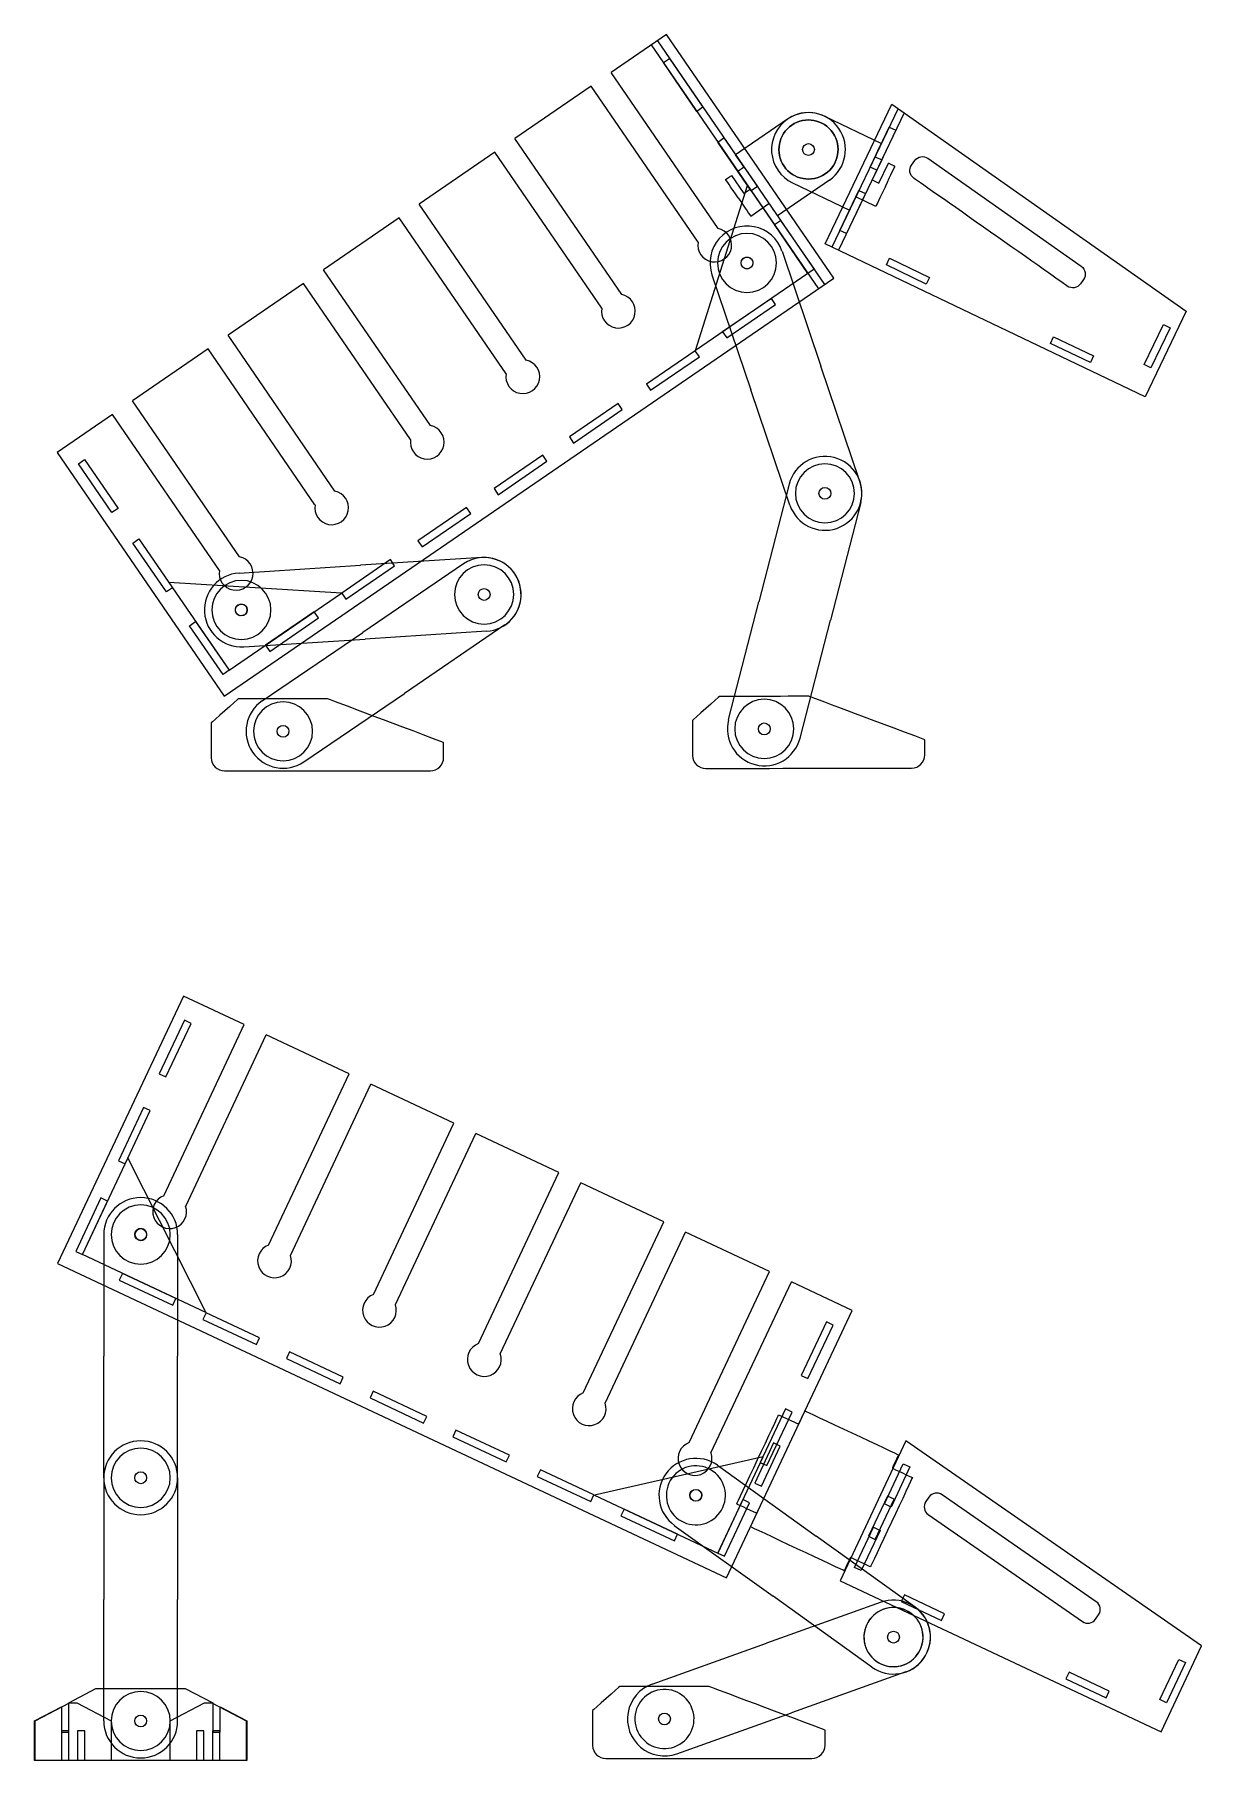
# Model space of a CAD drawing. Header units: centimetres. Extents: x 13 to 277, y -386 to -239.
# Drawn here: x 190 to 229.5, y -386 to -327.6 of the extents above; entities that cross this region are included whole.
import ezdxf

# ---------------------------------------------------------------- set-up
doc = ezdxf.new("R2010")
doc.units = ezdxf.units.CM
doc.header["$MEASUREMENT"] = 0
doc.layers.add('CAMADA_1', color=7, linetype='Continuous')

msp = doc.modelspace()

# ---------------------------------------------------------------- linework, layer by layer
at = {"color": 1}
for centre, start, end in [((196.457, -352.022), 181.00538, 270.33128), ((203.424, -352.022), 269.93517, 359.9997), ((212.737, -351.944), 181.11294, 270.43885), ((219.703, -351.93), 270.04274, 0.10726), ((209.359, -385.437), 181.00538, 270.33128), ((216.326, -385.436), 269.93517, 359.9997)]:
    msp.add_arc(centre, 0.448, start, end, dxfattribs=at)
at = {"layer": 'CAMADA_1', "color": 7}
for p, q in [((211.41, -327.56), (209.537, -328.845)), ((217.067, -335.806), (211.41, -327.56)), ((210.895, -327.913), (216.551, -336.16)), ((211.101, -327.772), (216.758, -336.018)), ((208.86, -329.309), (206.276, -331.081)), ((212.48, -334.585), (208.86, -329.309)), ((213.156, -334.121), (209.537, -328.845)), ((215.507, -330.421), (213.746, -331.628)), ((216.754, -330.324), (218.68, -331.245)), ((219.245, -330.063), (217.004, -334.751)), ((219.453, -330.209), (217.229, -334.859)), ((209.895, -336.358), (206.276, -331.081)), ((218.297, -332.046), (218.944, -330.693)), ((219.17, -330.801), (218.523, -332.154)), ((218.944, -330.693), (219.17, -330.801)), ((205.6, -331.545), (203.043, -333.299)), ((209.219, -336.822), (205.6, -331.545)), ((213.823, -332.182), (214.247, -332.801)), ((218.523, -332.154), (218.297, -332.046)), ((218.69, -331.804), (218.367, -332.48)), ((218.523, -332.154), (218.523, -332.154)), ((218.592, -332.588), (218.916, -331.912)), ((214.041, -332.942), (213.617, -332.324)), ((214.247, -332.801), (214.041, -332.942)), ((216.922, -332.482), (215.161, -333.69)), ((215.675, -332.579), (217.602, -333.5)), ((217.274, -334.187), (217.921, -332.833)), ((217.921, -332.833), (218.146, -332.941)), ((218.367, -332.48), (218.592, -332.588)), ((206.662, -338.575), (203.043, -333.299)), ((218.146, -332.941), (217.499, -334.294)), ((202.367, -333.763), (199.81, -335.517)), ((205.986, -339.039), (202.367, -333.763)), ((217.499, -334.294), (217.274, -334.187)), ((215.319, -334.888), (216.637, -338.785)), ((203.429, -340.793), (199.81, -335.517)), ((212.95, -335.688), (214.268, -339.586)), ((196.451, -349.947), (217.067, -335.806)), ((199.134, -335.981), (196.577, -337.734)), ((202.753, -341.257), (199.134, -335.981)), ((214.958, -336.488), (213.308, -337.619)), ((213.45, -337.826), (215.099, -336.694)), ((215.099, -336.694), (214.958, -336.488)), ((227.572, -338.727), (228.219, -337.374)), ((228.445, -337.482), (227.798, -338.835)), ((228.219, -337.374), (228.445, -337.482)), ((200.196, -343.011), (196.577, -337.734)), ((213.308, -337.619), (213.45, -337.826)), ((213.45, -337.826), (213.45, -337.826)), ((195.901, -338.198), (193.344, -339.952)), ((199.52, -343.475), (195.901, -338.198)), ((212.381, -338.256), (210.731, -339.387)), ((212.381, -338.256), (210.731, -339.387)), ((210.873, -339.593), (212.522, -338.462)), ((210.873, -339.593), (212.522, -338.462)), ((212.522, -338.462), (212.381, -338.256)), ((212.522, -338.462), (212.381, -338.256)), ((217.954, -342.683), (216.637, -338.785)), ((227.798, -338.835), (227.572, -338.727)), ((227.798, -338.835), (227.798, -338.835)), ((210.731, -339.387), (210.873, -339.593)), ((210.731, -339.387), (210.873, -339.593)), ((210.873, -339.593), (210.873, -339.593)), ((210.873, -339.593), (210.873, -339.593)), ((215.586, -343.483), (214.268, -339.586)), ((192.668, -340.416), (190.794, -341.701)), ((196.287, -345.692), (192.668, -340.416)), ((196.963, -345.228), (193.344, -339.952)), ((209.773, -340.044), (208.124, -341.176)), ((208.265, -341.382), (209.915, -340.25)), ((209.915, -340.25), (209.773, -340.044)), ((208.124, -341.176), (208.265, -341.382)), ((208.265, -341.382), (208.265, -341.382)), ((190.794, -341.701), (196.451, -349.947)), ((207.227, -341.791), (205.577, -342.922)), ((205.719, -343.128), (207.368, -341.997)), ((207.368, -341.997), (207.227, -341.791)), ((215.56, -342.771), (214.534, -346.756)), ((205.577, -342.922), (205.719, -343.128)), ((205.719, -343.128), (205.719, -343.128)), ((204.65, -343.559), (203, -344.69)), ((203.142, -344.896), (204.791, -343.765)), ((204.791, -343.765), (204.65, -343.559)), ((217.981, -343.395), (216.955, -347.379)), ((203, -344.69), (203.142, -344.896)), ((203.142, -344.896), (203.142, -344.896)), ((196.95, -345.78), (201.056, -345.518)), ((202.072, -345.326), (200.423, -346.458)), ((200.565, -346.664), (202.214, -345.532)), ((205.162, -345.256), (201.056, -345.518)), ((204.539, -345.471), (201.137, -347.786)), ((202.214, -345.532), (202.072, -345.326)), ((200.423, -346.458), (200.565, -346.664)), ((200.565, -346.664), (200.565, -346.664)), ((213.507, -350.74), (214.534, -346.756)), ((199.495, -347.094), (197.846, -348.225)), ((197.988, -348.431), (199.637, -347.3)), ((199.637, -347.3), (199.495, -347.094)), ((215.928, -351.363), (216.955, -347.379)), ((197.109, -348.275), (201.215, -348.013)), ((197.736, -350.101), (201.137, -347.786)), ((205.321, -347.751), (201.215, -348.013)), ((205.945, -347.537), (202.544, -349.852)), ((197.846, -348.225), (197.988, -348.431)), ((197.988, -348.431), (197.988, -348.431)), ((199.143, -352.167), (202.544, -349.852)), ((194.402, -366.848), (197.124, -361.058)), ((195.145, -367.197), (197.866, -361.406)), ((197.951, -368.516), (200.672, -362.725)), ((198.693, -368.865), (201.414, -363.074)), ((201.499, -370.183), (204.22, -364.392)), ((202.241, -370.532), (204.962, -364.741)), ((205.047, -371.851), (207.768, -366.06)), ((205.789, -372.199), (208.511, -366.408)), ((208.595, -373.518), (211.316, -367.727)), ((192.374, -368.16), (192.374, -372.274)), ((194.874, -368.16), (194.874, -372.274)), ((209.338, -373.867), (212.059, -368.076)), ((212.174, -375.2), (214.895, -369.409)), ((212.916, -375.548), (215.638, -369.758)), ((192.374, -376.389), (192.374, -372.274)), ((194.874, -376.389), (194.874, -372.274)), ((215.032, -375.212), (214.394, -376.57)), ((214.62, -376.676), (215.258, -375.319)), ((215.258, -375.319), (215.032, -375.212)), ((213.133, -375.967), (216.476, -378.365)), ((192.374, -376.389), (192.374, -380.503)), ((194.874, -376.389), (194.874, -380.503)), ((214.394, -376.57), (214.62, -376.676)), ((214.394, -376.57), (214.394, -376.57)), ((218.884, -377.008), (218.246, -378.365)), ((218.473, -378.472), (219.111, -377.114)), ((219.111, -377.114), (218.884, -377.008)), ((211.676, -377.998), (215.019, -380.397)), ((219.819, -380.764), (216.476, -378.365)), ((218.246, -378.365), (218.473, -378.472)), ((218.246, -378.365), (218.246, -378.365)), ((192.374, -384.617), (192.374, -380.503)), ((194.874, -384.617), (194.874, -380.503)), ((218.67, -380.602), (214.795, -381.987)), ((218.362, -382.795), (215.019, -380.397)), ((210.921, -383.371), (214.795, -381.987)), ((219.511, -382.957), (215.637, -384.341)), ((211.762, -385.726), (215.637, -384.341))]:
    msp.add_line(p, q, dxfattribs=at)
for points in [[(197.124, -361.058), (195.067, -360.091), (190.814, -369.142), (213.441, -379.774), (217.694, -370.724), (215.638, -369.758)], [(200.672, -362.725), (197.866, -361.406)], [(204.22, -364.392), (201.414, -363.074)], [(207.768, -366.06), (204.962, -364.741)], [(211.316, -367.727), (208.511, -366.408)], [(214.895, -369.409), (212.059, -368.076)]]:
    msp.add_lwpolyline(points, dxfattribs=at)
for points in [[(192.9, -369.701), (194.71, -370.552), (194.816, -370.325), (193.006, -369.475), (192.9, -369.701)], [(195.728, -371.03), (197.538, -371.881), (197.644, -371.655), (195.834, -370.804), (195.728, -371.03)], [(198.556, -372.359), (200.366, -373.21), (200.473, -372.984), (198.663, -372.133), (198.556, -372.359)], [(201.384, -373.688), (203.195, -374.539), (203.301, -374.313), (201.491, -373.462), (201.384, -373.688)], [(204.179, -375.002), (205.989, -375.852), (206.096, -375.626), (204.286, -374.775), (204.179, -375.002)], [(219.009, -377.38), (218.782, -377.274), (219.42, -375.916), (219.647, -376.022), (219.009, -377.38)], [(207.041, -376.346), (208.851, -377.197), (208.957, -376.971), (207.147, -376.12), (207.041, -376.346)], [(209.869, -377.675), (211.679, -378.526), (211.786, -378.3), (209.976, -377.449), (209.869, -377.675)], [(218, -379.527), (217.773, -379.421), (218.411, -378.063), (218.638, -378.169), (218, -379.527)], [(228.329, -383.999), (228.102, -383.893), (228.74, -382.535), (228.967, -382.641), (228.329, -383.999)]]:
    msp.add_lwpolyline(points, close=True, dxfattribs=at)
for centre in [(216.214, -331.451), (216.214, -331.451), (216.214, -331.451), (216.214, -331.451), (214.134, -335.288), (216.77, -343.083), (216.77, -343.083), (197.03, -347.027), (205.242, -346.504), (205.242, -346.504), (198.44, -351.134), (198.44, -351.134), (214.718, -351.052), (214.718, -351.052), (193.624, -368.16), (193.624, -376.389), (212.4, -376.98), (212.405, -376.983), (219.09, -381.78), (193.624, -384.617), (211.342, -384.549)]:
    msp.add_circle(centre, 0.2, dxfattribs=at)
for centre, radius, start, end in [((216.214, -331.451), 1.25, 64.44703, 244.44703), ((216.214, -331.451), 1.25, 304.44703, 124.44703), ((213.043, -334.682), 0.572, 170.24312, 78.65093), ((214.134, -335.288), 1.25, 18.68288, 198.68288), ((209.783, -336.919), 0.572, 170.24312, 78.65093), ((206.55, -339.136), 0.572, 170.24312, 78.65093), ((203.317, -341.354), 0.572, 170.24312, 78.65093), ((216.77, -343.083), 1.25, 345.55586, 165.55586), ((216.77, -343.083), 1.25, 198.68288, 18.68288), ((200.084, -343.571), 0.572, 170.24312, 78.65093), ((196.851, -345.789), 0.572, 170.24312, 78.65093), ((205.242, -346.504), 1.25, 304.24132, 124.24132), ((205.242, -346.504), 1.25, 273.64698, 93.64698), ((197.03, -347.027), 1.25, 93.64698, 273.64698), ((198.44, -351.134), 1.25, 124.24132, 304.24132), ((214.718, -351.052), 1.25, 165.55586, 345.55586), ((193.624, -368.16), 1.25, 0, 180), ((194.604, -367.384), 0.572, 110.62671, 19.03452), ((198.152, -369.051), 0.572, 110.62671, 19.03452), ((201.7, -370.719), 0.572, 110.62671, 19.03452), ((205.249, -372.386), 0.572, 110.62671, 19.03452), ((208.797, -374.053), 0.572, 110.62671, 19.03452), ((193.624, -376.389), 1.25, 0, 180), ((212.376, -375.735), 0.572, 110.62671, 19.03452), ((212.405, -376.983), 1.25, 54.34082, 234.34082), ((193.624, -376.389), 1.25, 180, 0), ((219.09, -381.78), 1.25, 289.66385, 109.66385), ((219.09, -381.78), 1.25, 234.34082, 54.34082), ((211.342, -384.549), 1.25, 109.66385, 289.66385), ((193.624, -384.617), 1.25, 180, 0)]:
    msp.add_arc(centre, radius, start, end, dxfattribs=at)
at = {"layer": 'CAMADA_1', "color": 1}
for centre, major_axis in [((216.214, -331.451), (0.825, 0.566)), ((214.134, -335.288), (-0.113, 0.165)), ((193.624, -384.617), (0, 0.2))]:
    msp.add_ellipse(centre, major_axis=major_axis, ratio=1, dxfattribs=at)
at = {"layer": 'CAMADA_1', "color": 1, "extrusion": (0, 0, -1)}
for centre, major_axis in [((216.214, -331.451), (-0.825, -0.566)), ((214.134, -335.288), (-1, 0)), ((216.77, -343.083), (-1, 0)), ((205.242, -346.504), (-1, 0)), ((197.03, -347.027), (-1, 0)), ((198.44, -351.134), (-1, 0)), ((214.718, -351.052), (-1, 0)), ((193.624, -368.16), (-1, 0)), ((193.624, -376.389), (-1, 0)), ((193.624, -376.389), (-1, 0)), ((212.405, -376.983), (-0.583, -0.812)), ((219.09, -381.78), (-0.583, -0.812)), ((219.09, -381.78), (-0.337, 0.942)), ((193.624, -384.617), (-1, 0)), ((211.342, -384.549), (-0.337, 0.942))]:
    msp.add_ellipse(centre, major_axis=major_axis, ratio=1, dxfattribs=at)
at = {"layer": 'CAMADA_1', "color": 7}
for centre, major_axis in [((214.134, -335.288), (-0.113, 0.165)), ((197.023, -347.025), (-0.113, 0.165)), ((193.625, -368.158), (0.085, 0.181)), ((212.405, -376.983), (0.085, 0.181)), ((212.405, -376.983), (0.085, 0.181))]:
    msp.add_ellipse(centre, major_axis=major_axis, ratio=1, dxfattribs=at)
at = {"layer": 'CAMADA_1', "color": 7, "extrusion": (0, 0, -1)}
msp.add_ellipse((193.63, -368.16), major_axis=(0.085, 0.181), ratio=1, dxfattribs=at)
at = {"layer": 'CAMADA_1', "color": 7}
for points, knots in [([(211.306, -328.512), (211.306, -328.512), (211.306, -328.512), (211.512, -328.371), (211.512, -328.371)], [0.2, 0.2, 0.2, 0.2, 0.2, 0.4, 0.4, 0.4, 0.4]), ([(211.512, -328.371), (211.512, -328.371), (211.512, -328.371), (212.643, -330.02), (212.643, -330.02)], [0.4, 0.4, 0.4, 0.4, 0.4, 0.6, 0.6, 0.6, 0.6]), ([(216.778, -334.643), (216.778, -334.643), (216.778, -334.643), (219.038, -329.917), (219.038, -329.917)], [0.6, 0.6, 0.6, 0.6, 0.6, 1, 1, 1, 1]), ([(212.643, -330.02), (212.643, -330.02), (212.643, -330.02), (212.437, -330.161), (212.437, -330.161)], [0.6, 0.6, 0.6, 0.6, 0.6, 1, 1, 1, 1]), ([(213.147, -331.197), (213.147, -331.197), (213.147, -331.197), (213.354, -331.056), (213.354, -331.056)], [0.2, 0.2, 0.2, 0.2, 0.2, 0.4, 0.4, 0.4, 0.4]), ([(213.354, -331.056), (213.354, -331.056), (213.354, -331.056), (214.485, -332.705), (214.485, -332.705)], [0.4, 0.4, 0.4, 0.4, 0.4, 0.6, 0.6, 0.6, 0.6]), ([(214.029, -332.041), (214.029, -332.041), (214.029, -332.041), (213.895, -331.845), (213.746, -331.628)], [0.07692308, 0.07692308, 0.07692308, 0.07692308, 0.07692309, 0.1111587, 0.1111587, 0.1111587, 0.1111587]), ([(218.465, -331.696), (218.465, -331.696), (218.465, -331.696), (218.567, -331.482), (218.68, -331.245)], [0.07692308, 0.07692308, 0.07692308, 0.07692308, 0.07692309, 0.1111587, 0.1111587, 0.1111587, 0.1111587]), ([(219.807, -331.825), (219.807, -331.825), (219.908, -331.682), (220.107, -331.647), (220.249, -331.748)], [0.7777778, 0.7777778, 0.7777778, 0.7777778, 0.7777778, 1, 1, 1, 1]), ([(219.777, -332.419), (219.777, -332.419), (219.635, -332.318), (219.6, -332.119), (219.701, -331.976)], [0.5555556, 0.5555556, 0.5555556, 0.5555556, 0.5555556, 0.6666667, 0.6666667, 0.6666667, 0.6666667]), ([(219.701, -331.976), (219.701, -331.976), (219.701, -331.976), (219.807, -331.825), (219.807, -331.825)], [0.6666667, 0.6666667, 0.6666667, 0.6666667, 0.6666667, 0.7777778, 0.7777778, 0.7777778, 0.7777778]), ([(214.485, -332.705), (214.485, -332.705), (214.485, -332.705), (214.279, -332.846), (214.279, -332.846)], [0.6, 0.6, 0.6, 0.6, 0.6, 1, 1, 1, 1]), ([(224.97, -336.073), (224.97, -336.073), (224.97, -336.073), (219.777, -332.419), (219.777, -332.419)], [0.4444444, 0.4444444, 0.4444444, 0.4444444, 0.4444445, 0.5555556, 0.5555556, 0.5555556, 0.5555556]), ([(214.878, -333.278), (214.878, -333.278), (214.878, -333.278), (215.029, -333.499), (215.161, -333.69)], [0.07692308, 0.07692308, 0.07692308, 0.07692308, 0.07692309, 0.12047301, 0.12047301, 0.12047301, 0.12047301]), ([(217.818, -333.049), (217.818, -333.049), (217.818, -333.049), (217.702, -333.291), (217.602, -333.5)], [0.07692308, 0.07692308, 0.07692308, 0.07692308, 0.07692309, 0.12047301, 0.12047301, 0.12047301, 0.12047301]), ([(215.064, -333.991), (215.064, -333.991), (215.064, -333.991), (215.27, -333.85), (215.27, -333.85)], [0.2, 0.2, 0.2, 0.2, 0.2, 0.4, 0.4, 0.4, 0.4]), ([(215.27, -333.85), (215.27, -333.85), (215.27, -333.85), (216.401, -335.499), (216.401, -335.499)], [0.4, 0.4, 0.4, 0.4, 0.4, 0.6, 0.6, 0.6, 0.6]), ([(227.605, -339.819), (227.605, -339.819), (227.605, -339.819), (216.778, -334.643), (216.778, -334.643)], [0.4, 0.4, 0.4, 0.4, 0.4, 0.6, 0.6, 0.6, 0.6]), ([(218.956, -335.13), (218.956, -335.13), (218.956, -335.13), (220.309, -335.777), (220.309, -335.777)], [0.2, 0.2, 0.2, 0.2, 0.2, 0.4, 0.4, 0.4, 0.4]), ([(216.401, -335.499), (216.401, -335.499), (216.401, -335.499), (216.195, -335.641), (216.195, -335.641)], [0.6, 0.6, 0.6, 0.6, 0.6, 1, 1, 1, 1]), ([(220.201, -336.002), (220.201, -336.002), (220.201, -336.002), (218.848, -335.355), (218.848, -335.355)], [0.6, 0.6, 0.6, 0.6, 0.6, 1, 1, 1, 1]), ([(225.442, -335.402), (225.442, -335.402), (225.585, -335.503), (225.62, -335.702), (225.519, -335.845)], [0.1111111, 0.1111111, 0.1111111, 0.1111111, 0.1111111, 0.2222222, 0.2222222, 0.2222222, 0.2222222]), ([(220.309, -335.777), (220.309, -335.777), (220.309, -335.777), (220.201, -336.002), (220.201, -336.002)], [0.4, 0.4, 0.4, 0.4, 0.4, 0.6, 0.6, 0.6, 0.6]), ([(225.413, -335.996), (225.413, -335.996), (225.312, -336.139), (225.113, -336.174), (224.97, -336.073)], [0.3333333, 0.3333333, 0.3333333, 0.3333333, 0.3333333, 0.4444444, 0.4444444, 0.4444444, 0.4444444]), ([(225.519, -335.845), (225.519, -335.845), (225.519, -335.845), (225.413, -335.996), (225.413, -335.996)], [0.2222222, 0.2222222, 0.2222222, 0.2222222, 0.2222222, 0.3333333, 0.3333333, 0.3333333, 0.3333333]), ([(228.991, -336.919), (228.991, -336.919), (228.991, -336.919), (227.605, -339.819), (227.605, -339.819)], [0.2, 0.2, 0.2, 0.2, 0.2, 0.4, 0.4, 0.4, 0.4]), ([(225.751, -338.656), (225.751, -338.656), (225.751, -338.656), (224.398, -338.009), (224.398, -338.009)], [0.6, 0.6, 0.6, 0.6, 0.6, 1, 1, 1, 1]), ([(224.505, -337.783), (224.505, -337.783), (224.505, -337.783), (225.859, -338.43), (225.859, -338.43)], [0.2, 0.2, 0.2, 0.2, 0.2, 0.4, 0.4, 0.4, 0.4]), ([(225.859, -338.43), (225.859, -338.43), (225.859, -338.43), (225.751, -338.656), (225.751, -338.656)], [0.4, 0.4, 0.4, 0.4, 0.4, 0.6, 0.6, 0.6, 0.6]), ([(191.518, -342.083), (191.518, -342.083), (191.518, -342.083), (191.724, -341.942), (191.724, -341.942)], [0.2, 0.2, 0.2, 0.2, 0.2, 0.4, 0.4, 0.4, 0.4]), ([(191.724, -341.942), (191.724, -341.942), (191.724, -341.942), (192.856, -343.591), (192.856, -343.591)], [0.4, 0.4, 0.4, 0.4, 0.4, 0.6, 0.6, 0.6, 0.6]), ([(192.856, -343.591), (192.856, -343.591), (192.856, -343.591), (192.649, -343.733), (192.649, -343.733)], [0.6, 0.6, 0.6, 0.6, 0.6, 1, 1, 1, 1]), ([(193.36, -344.768), (193.36, -344.768), (193.36, -344.768), (193.566, -344.627), (193.566, -344.627)], [0.2, 0.2, 0.2, 0.2, 0.2, 0.4, 0.4, 0.4, 0.4]), ([(193.566, -344.627), (193.566, -344.627), (193.566, -344.627), (194.697, -346.276), (194.697, -346.276)], [0.4, 0.4, 0.4, 0.4, 0.4, 0.6, 0.6, 0.6, 0.6]), ([(194.697, -346.276), (194.697, -346.276), (194.697, -346.276), (194.491, -346.418), (194.491, -346.418)], [0.6, 0.6, 0.6, 0.6, 0.6, 1, 1, 1, 1]), ([(195.276, -347.563), (195.276, -347.563), (195.276, -347.563), (195.483, -347.421), (195.483, -347.421)], [0.2, 0.2, 0.2, 0.2, 0.2, 0.4, 0.4, 0.4, 0.4]), ([(195.483, -347.421), (195.483, -347.421), (195.483, -347.421), (196.614, -349.07), (196.614, -349.07)], [0.4, 0.4, 0.4, 0.4, 0.4, 0.6, 0.6, 0.6, 0.6]), ([(196.614, -349.07), (196.614, -349.07), (196.614, -349.07), (196.408, -349.212), (196.408, -349.212)], [0.6, 0.6, 0.6, 0.6, 0.6, 1, 1, 1, 1]), ([(194.253, -362.719), (194.253, -362.719), (195.104, -360.909), (195.104, -360.909), (195.104, -360.909), (195.104, -360.909), (195.33, -361.016), (195.33, -361.016), (195.33, -361.016), (195.33, -361.016), (194.479, -362.826), (194.479, -362.826), (194.479, -362.826), (194.479, -362.826), (194.253, -362.719), (194.253, -362.719)], [0, 0, 0, 0, 0.2, 0.2, 0.2, 0.2, 0.4, 0.4, 0.4, 0.4, 0.6, 0.6, 0.6, 0.6, 1, 1, 1, 1]), ([(192.868, -365.666), (192.868, -365.666), (193.719, -363.856), (193.719, -363.856), (193.719, -363.856), (193.719, -363.856), (193.945, -363.963), (193.945, -363.963), (193.945, -363.963), (193.945, -363.963), (193.095, -365.773), (193.095, -365.773), (193.095, -365.773), (193.095, -365.773), (192.868, -365.666), (192.868, -365.666)], [0, 0, 0, 0, 0.2, 0.2, 0.2, 0.2, 0.4, 0.4, 0.4, 0.4, 0.6, 0.6, 0.6, 0.6, 1, 1, 1, 1]), ([(191.654, -368.839), (191.654, -368.839), (195.824, -370.799), (195.824, -370.799), (195.824, -370.799), (195.824, -370.799), (193.187, -365.577), (193.187, -365.577), (193.187, -365.577), (193.187, -365.577), (191.654, -368.839), (191.654, -368.839)], [0, 0, 0, 0, 0.25, 0.25, 0.25, 0.25, 0.5, 0.5, 0.5, 0.5, 1, 1, 1, 1]), ([(191.427, -368.733), (191.427, -368.733), (192.278, -366.923), (192.278, -366.923), (192.278, -366.923), (192.278, -366.923), (192.504, -367.029), (192.504, -367.029), (192.504, -367.029), (192.504, -367.029), (191.654, -368.839), (191.654, -368.839), (191.654, -368.839), (191.654, -368.839), (191.427, -368.733), (191.427, -368.733)], [0, 0, 0, 0, 0.2, 0.2, 0.2, 0.2, 0.4, 0.4, 0.4, 0.4, 0.6, 0.6, 0.6, 0.6, 1, 1, 1, 1]), ([(215.969, -372.925), (215.969, -372.925), (216.819, -371.115), (216.819, -371.115), (216.819, -371.115), (216.819, -371.115), (217.046, -371.221), (217.046, -371.221), (217.046, -371.221), (217.046, -371.221), (216.195, -373.031), (216.195, -373.031), (216.195, -373.031), (216.195, -373.031), (215.969, -372.925), (215.969, -372.925)], [0, 0, 0, 0, 0.2, 0.2, 0.2, 0.2, 0.4, 0.4, 0.4, 0.4, 0.6, 0.6, 0.6, 0.6, 1, 1, 1, 1]), ([(213.786, -377.275), (213.786, -377.275), (213.786, -377.275), (215.204, -374.258), (215.204, -374.258)], [0.8461538, 0.8461538, 0.8461538, 0.8461538, 0.8461539, 1, 1, 1, 1]), ([(214.584, -375.872), (214.584, -375.872), (215.435, -374.062), (215.435, -374.062), (215.435, -374.062), (215.435, -374.062), (215.661, -374.168), (215.661, -374.168), (215.661, -374.168), (215.661, -374.168), (214.81, -375.978), (214.81, -375.978), (214.81, -375.978), (214.81, -375.978), (214.584, -375.872), (214.584, -375.872)], [0, 0, 0, 0, 0.2, 0.2, 0.2, 0.2, 0.4, 0.4, 0.4, 0.4, 0.6, 0.6, 0.6, 0.6, 1, 1, 1, 1]), ([(215.883, -374.577), (215.883, -374.577), (215.883, -374.577), (216.096, -374.125), (216.096, -374.125)], [0.07692308, 0.07692308, 0.07692308, 0.07692308, 0.07692309, 0.15384615, 0.15384615, 0.15384615, 0.15384615]), ([(216.096, -374.125), (216.096, -374.125), (216.096, -374.125), (219.263, -375.613), (219.263, -375.613)], [0.15384615, 0.15384615, 0.15384615, 0.15384615, 0.15384616, 0.23076923, 0.23076923, 0.23076923, 0.23076923]), ([(219.509, -375.139), (219.509, -375.139), (229.509, -382.075), (229.509, -382.075), (229.509, -382.075), (229.509, -382.075), (228.142, -384.984), (228.142, -384.984), (228.142, -384.984), (228.142, -384.984), (217.281, -379.881), (217.281, -379.881), (217.281, -379.881), (217.281, -379.881), (219.509, -375.139), (219.509, -375.139)], [0, 0, 0, 0, 0.2, 0.2, 0.2, 0.2, 0.4, 0.4, 0.4, 0.4, 0.6, 0.6, 0.6, 0.6, 1, 1, 1, 1]), ([(213.143, -378.938), (213.143, -378.938), (208.973, -376.978), (208.973, -376.978), (208.973, -376.978), (208.973, -376.978), (214.676, -375.675), (214.676, -375.675), (214.676, -375.675), (214.676, -375.675), (213.143, -378.938), (213.143, -378.938)], [0, 0, 0, 0, 0.25, 0.25, 0.25, 0.25, 0.5, 0.5, 0.5, 0.5, 1, 1, 1, 1]), ([(219.263, -375.613), (219.263, -375.613), (219.263, -375.613), (219.051, -376.066), (219.051, -376.066)], [0.23076923, 0.23076923, 0.23076923, 0.23076923, 0.23076924, 0.30769231, 0.30769231, 0.30769231, 0.30769231]), ([(219.73, -376.385), (219.73, -376.385), (219.73, -376.385), (218.312, -379.402), (218.312, -379.402)], [0.38461538, 0.38461538, 0.38461538, 0.38461538, 0.38461539, 0.46153846, 0.46153846, 0.46153846, 0.46153846]), ([(219.051, -376.066), (219.051, -376.066), (219.051, -376.066), (219.73, -376.385), (219.73, -376.385)], [0.30769231, 0.30769231, 0.30769231, 0.30769231, 0.30769232, 0.38461538, 0.38461538, 0.38461538, 0.38461538]), ([(213.143, -378.939), (213.143, -378.939), (213.993, -377.129), (213.993, -377.129), (213.993, -377.129), (213.993, -377.129), (214.22, -377.235), (214.22, -377.235), (214.22, -377.235), (214.22, -377.235), (213.369, -379.045), (213.369, -379.045), (213.369, -379.045), (213.369, -379.045), (213.143, -378.939), (213.143, -378.939)], [0, 0, 0, 0, 0.2, 0.2, 0.2, 0.2, 0.4, 0.4, 0.4, 0.4, 0.6, 0.6, 0.6, 0.6, 1, 1, 1, 1]), ([(220.733, -376.962), (220.733, -376.962), (225.95, -380.582), (225.95, -380.582), (225.95, -380.582), (226.094, -380.681), (226.13, -380.88), (226.03, -381.024), (226.03, -381.024), (226.03, -381.024), (225.924, -381.176), (225.924, -381.176), (225.924, -381.176), (225.825, -381.319), (225.626, -381.355), (225.483, -381.256), (225.483, -381.256), (225.483, -381.256), (220.265, -377.636), (220.265, -377.636), (220.265, -377.636), (220.122, -377.536), (220.086, -377.338), (220.185, -377.194), (220.185, -377.194), (220.185, -377.194), (220.291, -377.042), (220.291, -377.042), (220.291, -377.042), (220.391, -376.898), (220.589, -376.863), (220.733, -376.962)], [0, 0, 0, 0, 0.111111, 0.111111, 0.111111, 0.111111, 0.222222, 0.222222, 0.222222, 0.222222, 0.333333, 0.333333, 0.333333, 0.333333, 0.444444, 0.444444, 0.444444, 0.444444, 0.555556, 0.555556, 0.555556, 0.555556, 0.666667, 0.666667, 0.666667, 0.666667, 0.777778, 0.777778, 0.777778, 0.777778, 1, 1, 1, 1]), ([(214.465, -377.594), (214.465, -377.594), (214.465, -377.594), (213.786, -377.275), (213.786, -377.275)], [0.76923077, 0.76923077, 0.76923077, 0.76923077, 0.76923078, 0.84615385, 0.84615385, 0.84615385, 0.84615385]), ([(214.253, -378.047), (214.253, -378.047), (214.253, -378.047), (214.465, -377.594), (214.465, -377.594)], [0.69230769, 0.69230769, 0.69230769, 0.69230769, 0.6923077, 0.76923077, 0.76923077, 0.76923077, 0.76923077]), ([(217.42, -379.535), (217.42, -379.535), (217.42, -379.535), (214.253, -378.047), (214.253, -378.047)], [0.61538462, 0.61538462, 0.61538462, 0.61538462, 0.61538463, 0.69230769, 0.69230769, 0.69230769, 0.69230769]), ([(217.633, -379.083), (217.633, -379.083), (217.633, -379.083), (217.42, -379.535), (217.42, -379.535)], [0.53846154, 0.53846154, 0.53846154, 0.53846154, 0.53846155, 0.61538462, 0.61538462, 0.61538462, 0.61538462]), ([(218.312, -379.402), (218.312, -379.402), (218.312, -379.402), (217.633, -379.083), (217.633, -379.083)], [0.46153846, 0.46153846, 0.46153846, 0.46153846, 0.46153847, 0.53846154, 0.53846154, 0.53846154, 0.53846154]), ([(219.355, -380.579), (219.355, -380.579), (219.462, -380.353), (219.462, -380.353), (219.462, -380.353), (219.462, -380.353), (220.819, -380.991), (220.819, -380.991), (220.819, -380.991), (220.819, -380.991), (220.713, -381.217), (220.713, -381.217), (220.713, -381.217), (220.713, -381.217), (219.355, -380.579), (219.355, -380.579)], [0, 0, 0, 0, 0.2, 0.2, 0.2, 0.2, 0.4, 0.4, 0.4, 0.4, 0.6, 0.6, 0.6, 0.6, 1, 1, 1, 1]), ([(224.923, -383.195), (224.923, -383.195), (225.029, -382.969), (225.029, -382.969), (225.029, -382.969), (225.029, -382.969), (226.387, -383.607), (226.387, -383.607), (226.387, -383.607), (226.387, -383.607), (226.28, -383.833), (226.28, -383.833), (226.28, -383.833), (226.28, -383.833), (224.923, -383.195), (224.923, -383.195)], [0, 0, 0, 0, 0.2, 0.2, 0.2, 0.2, 0.4, 0.4, 0.4, 0.4, 0.6, 0.6, 0.6, 0.6, 1, 1, 1, 1]), ([(190.053, -385.95), (190.053, -385.95), (190.942, -385.95), (190.942, -385.95), (190.942, -385.95), (190.942, -385.95), (190.942, -384.956), (190.942, -384.956), (190.942, -384.956), (190.942, -384.956), (191.192, -384.956), (191.192, -384.956), (191.192, -384.956), (191.192, -384.956), (191.192, -385.95), (191.192, -385.95), (191.192, -385.95), (191.192, -385.95), (191.482, -385.95), (191.482, -385.95), (191.482, -385.95), (191.482, -385.95), (191.482, -384.956), (191.482, -384.956), (191.482, -384.956), (191.482, -384.956), (191.732, -384.956), (191.732, -384.956), (191.732, -384.956), (191.732, -384.956), (191.732, -385.95), (191.732, -385.95), (191.732, -385.95), (191.732, -385.95), (192.62, -385.95), (192.62, -385.95), (192.62, -385.95), (192.62, -385.95), (192.62, -384.614), (192.62, -384.614), (192.62, -384.614), (192.62, -384.614), (191.462, -384.002), (191.462, -384.002), (191.462, -384.002), (191.462, -384.002), (191.212, -384.002), (191.212, -384.002), (191.212, -384.002), (191.212, -384.002), (190.053, -384.614), (190.053, -384.614), (190.053, -384.614), (190.053, -384.614), (190.053, -385.95), (190.053, -385.95)], [0, 0, 0, 0, 0.066667, 0.066667, 0.066667, 0.066667, 0.133333, 0.133333, 0.133333, 0.133333, 0.2, 0.2, 0.2, 0.2, 0.266667, 0.266667, 0.266667, 0.266667, 0.333333, 0.333333, 0.333333, 0.333333, 0.4, 0.4, 0.4, 0.4, 0.466667, 0.466667, 0.466667, 0.466667, 0.533333, 0.533333, 0.533333, 0.533333, 0.6, 0.6, 0.6, 0.6, 0.666667, 0.666667, 0.666667, 0.666667, 0.733333, 0.733333, 0.733333, 0.733333, 0.8, 0.8, 0.8, 0.8, 0.866667, 0.866667, 0.866667, 0.866667, 1, 1, 1, 1]), ([(194.62, -385.95), (194.62, -385.95), (195.509, -385.95), (195.509, -385.95), (195.509, -385.95), (195.509, -385.95), (195.509, -384.956), (195.509, -384.956), (195.509, -384.956), (195.509, -384.956), (195.759, -384.956), (195.759, -384.956), (195.759, -384.956), (195.759, -384.956), (195.759, -385.95), (195.759, -385.95), (195.759, -385.95), (195.759, -385.95), (196.049, -385.95), (196.049, -385.95), (196.049, -385.95), (196.049, -385.95), (196.049, -384.956), (196.049, -384.956), (196.049, -384.956), (196.049, -384.956), (196.299, -384.956), (196.299, -384.956), (196.299, -384.956), (196.299, -384.956), (196.299, -385.95), (196.299, -385.95), (196.299, -385.95), (196.299, -385.95), (197.187, -385.95), (197.187, -385.95), (197.187, -385.95), (197.187, -385.95), (197.187, -384.614), (197.187, -384.614), (197.187, -384.614), (197.187, -384.614), (196.029, -384.002), (196.029, -384.002), (196.029, -384.002), (196.029, -384.002), (195.779, -384.002), (195.779, -384.002), (195.779, -384.002), (195.779, -384.002), (194.62, -384.614), (194.62, -384.614), (194.62, -384.614), (194.62, -384.614), (194.62, -385.95), (194.62, -385.95)], [0, 0, 0, 0, 0.066667, 0.066667, 0.066667, 0.066667, 0.133333, 0.133333, 0.133333, 0.133333, 0.2, 0.2, 0.2, 0.2, 0.266667, 0.266667, 0.266667, 0.266667, 0.333333, 0.333333, 0.333333, 0.333333, 0.4, 0.4, 0.4, 0.4, 0.466667, 0.466667, 0.466667, 0.466667, 0.533333, 0.533333, 0.533333, 0.533333, 0.6, 0.6, 0.6, 0.6, 0.666667, 0.666667, 0.666667, 0.666667, 0.733333, 0.733333, 0.733333, 0.733333, 0.8, 0.8, 0.8, 0.8, 0.866667, 0.866667, 0.866667, 0.866667, 1, 1, 1, 1])]:
    msp.add_open_spline(points, degree=3, knots=knots, dxfattribs=at)
for points in [[(212.437, -330.161), (212.437, -330.161), (211.306, -328.512), (211.306, -328.512)], [(219.038, -329.917), (219.038, -329.917), (228.991, -336.919), (228.991, -336.919)], [(214.279, -332.846), (214.279, -332.846), (213.147, -331.197), (213.147, -331.197)], [(213.823, -332.182), (213.937, -332.104), (214.029, -332.041), (214.029, -332.041)], [(218.69, -331.804), (218.566, -331.744), (218.465, -331.696), (218.465, -331.696)], [(218.818, -332.696), (219.006, -332.303), (219.141, -332.019), (219.141, -332.019)], [(219.141, -332.019), (219.141, -332.019), (219.04, -331.971), (218.916, -331.912)], [(220.249, -331.748), (220.249, -331.748), (225.442, -335.402), (225.442, -335.402)], [(213.411, -332.465), (213.411, -332.465), (213.503, -332.401), (213.617, -332.324)], [(213.835, -333.084), (213.589, -332.724), (213.411, -332.465), (213.411, -332.465)], [(218.818, -332.696), (218.63, -333.089), (218.494, -333.373), (218.494, -333.373)], [(213.835, -333.084), (214.081, -333.443), (214.259, -333.702), (214.259, -333.702)], [(214.259, -333.702), (214.259, -333.702), (214.878, -333.278), (214.878, -333.278)], [(218.494, -333.373), (218.494, -333.373), (217.818, -333.049), (217.818, -333.049)], [(216.195, -335.641), (216.195, -335.641), (215.064, -333.991), (215.064, -333.991)], [(224.398, -338.009), (224.398, -338.009), (224.505, -337.783), (224.505, -337.783)], [(192.649, -343.733), (192.649, -343.733), (191.518, -342.083), (191.518, -342.083)], [(194.491, -346.418), (194.491, -346.418), (193.36, -344.768), (193.36, -344.768)], [(196.408, -349.212), (196.408, -349.212), (195.276, -347.563), (195.276, -347.563)], [(215.204, -374.258), (215.204, -374.258), (215.883, -374.577), (215.883, -374.577)]]:
    msp.add_open_spline(points, degree=3, dxfattribs=at)
at = {"layer": 'CAMADA_1', "color": 1}
for points, knots in [([(212.395, -338.246), (212.395, -338.246), (212.395, -338.246), (214.156, -332.667), (214.156, -332.667)], [0.25, 0.25, 0.25, 0.25, 0.25, 0.5, 0.5, 0.5, 0.5]), ([(214.156, -332.667), (214.156, -332.667), (214.156, -332.667), (216.195, -335.64), (216.195, -335.64)], [0.5, 0.5, 0.5, 0.5, 0.5, 1, 1, 1, 1]), ([(200.414, -346.464), (200.414, -346.464), (200.414, -346.464), (194.575, -346.098), (194.575, -346.098)], [0.25, 0.25, 0.25, 0.25, 0.25, 0.5, 0.5, 0.5, 0.5]), ([(194.575, -346.098), (194.575, -346.098), (194.575, -346.098), (196.614, -349.07), (196.614, -349.07)], [0.5, 0.5, 0.5, 0.5, 0.5, 1, 1, 1, 1]), ([(196.925, -350.036), (196.925, -350.036), (196.925, -350.036), (196.01, -350.846), (196.01, -350.846)], [0.53333333, 0.53333333, 0.53333333, 0.53333333, 0.53333334, 0.6, 0.6, 0.6, 0.6]), ([(199.948, -350.034), (199.948, -350.034), (199.948, -350.034), (196.925, -350.036), (196.925, -350.036)], [0.46666667, 0.46666667, 0.46666667, 0.46666667, 0.46666668, 0.53333333, 0.53333333, 0.53333333, 0.53333333]), ([(213.201, -349.956), (213.201, -349.956), (213.201, -349.956), (212.287, -350.768), (212.287, -350.768)], [0.53333333, 0.53333333, 0.53333333, 0.53333333, 0.53333334, 0.6, 0.6, 0.6, 0.6]), ([(216.224, -349.949), (216.224, -349.949), (216.224, -349.949), (213.201, -349.956), (213.201, -349.956)], [0.46666667, 0.46666667, 0.46666667, 0.46666667, 0.46666668, 0.53333333, 0.53333333, 0.53333333, 0.53333333]), ([(196.01, -350.846), (196.01, -350.846), (196.01, -350.846), (196.01, -351.389), (196.01, -352.03)], [0.86666667, 0.86666667, 0.86666667, 0.86666667, 0.86666668, 0.93628407, 0.93628407, 0.93628407, 0.93628407]), ([(212.287, -350.768), (212.287, -350.768), (212.287, -350.768), (212.288, -351.311), (212.29, -351.952)], [0.86666667, 0.86666667, 0.86666667, 0.86666667, 0.86666668, 0.93628407, 0.93628407, 0.93628407, 0.93628407]), ([(190.032, -385.954), (190.032, -385.954), (197.217, -385.954), (197.217, -385.954), (197.217, -385.954), (197.217, -385.954), (197.217, -384.617), (197.217, -384.617), (197.217, -384.617), (197.217, -384.617), (196.313, -384.14), (196.313, -384.14), (196.313, -384.14), (196.313, -384.14), (196.313, -385), (196.313, -385), (196.313, -385), (196.313, -385), (196.063, -385), (196.063, -385), (196.063, -385), (196.063, -385), (196.063, -384.008), (196.063, -384.008), (196.063, -384.008), (196.063, -384.008), (195.132, -383.518), (195.132, -383.518), (195.132, -383.518), (195.132, -383.518), (192.11, -383.519), (192.11, -383.519), (192.11, -383.519), (192.11, -383.519), (191.194, -384.003), (191.194, -384.003), (191.194, -384.003), (191.194, -384.003), (191.194, -384.998), (191.194, -384.998), (191.194, -384.998), (191.194, -384.998), (190.944, -384.998), (190.944, -384.998), (190.944, -384.998), (190.944, -384.998), (190.944, -384.135), (190.944, -384.135), (190.944, -384.135), (190.944, -384.135), (190.032, -384.617), (190.032, -384.617), (190.032, -384.617), (190.032, -384.617), (190.032, -385.954), (190.032, -385.954)], [0, 0, 0, 0, 0.066667, 0.066667, 0.066667, 0.066667, 0.133333, 0.133333, 0.133333, 0.133333, 0.2, 0.2, 0.2, 0.2, 0.266667, 0.266667, 0.266667, 0.266667, 0.333333, 0.333333, 0.333333, 0.333333, 0.4, 0.4, 0.4, 0.4, 0.466667, 0.466667, 0.466667, 0.466667, 0.533333, 0.533333, 0.533333, 0.533333, 0.6, 0.6, 0.6, 0.6, 0.666667, 0.666667, 0.666667, 0.666667, 0.733333, 0.733333, 0.733333, 0.733333, 0.8, 0.8, 0.8, 0.8, 0.866667, 0.866667, 0.866667, 0.866667, 1, 1, 1, 1]), ([(209.827, -383.45), (209.827, -383.45), (209.827, -383.45), (208.912, -384.26), (208.912, -384.26)], [0.53333333, 0.53333333, 0.53333333, 0.53333333, 0.53333334, 0.6, 0.6, 0.6, 0.6]), ([(212.85, -383.449), (212.85, -383.449), (212.85, -383.449), (209.827, -383.45), (209.827, -383.45)], [0.46666667, 0.46666667, 0.46666667, 0.46666667, 0.46666668, 0.53333333, 0.53333333, 0.53333333, 0.53333333]), ([(208.912, -384.26), (208.912, -384.26), (208.912, -384.26), (208.912, -384.804), (208.912, -385.445)], [0.86666667, 0.86666667, 0.86666667, 0.86666667, 0.86666668, 0.93628407, 0.93628407, 0.93628407, 0.93628407])]:
    msp.add_open_spline(points, degree=3, knots=knots, dxfattribs=at)
at = {"layer": 'CAMADA_1', "color": 3}
msp.add_open_spline([(218.848, -335.355), (218.848, -335.355), (218.956, -335.13), (218.956, -335.13)], degree=3, dxfattribs=at)
at = {"layer": 'CAMADA_1', "color": 1}
for points in [[(216.195, -335.64), (216.195, -335.64), (212.395, -338.246), (212.395, -338.246)], [(196.614, -349.07), (196.614, -349.07), (200.414, -346.464), (200.414, -346.464)], [(203.872, -351.513), (202.062, -350.831), (199.948, -350.034), (199.948, -350.034)], [(220.151, -351.42), (218.339, -350.741), (216.224, -349.949), (216.224, -349.949)], [(203.872, -352.022), (203.872, -351.841), (203.872, -351.654), (203.872, -351.513)], [(220.152, -351.929), (220.152, -351.748), (220.151, -351.561), (220.151, -351.42)], [(196.46, -352.47), (197.877, -352.47), (200.885, -352.47), (203.423, -352.47)], [(212.741, -352.391), (214.157, -352.389), (217.166, -352.383), (219.704, -352.378)], [(216.774, -384.927), (214.964, -384.245), (212.85, -383.449), (212.85, -383.449)], [(216.774, -385.436), (216.774, -385.256), (216.774, -385.068), (216.774, -384.927)], [(209.362, -385.885), (210.779, -385.885), (213.788, -385.885), (216.325, -385.885)]]:
    msp.add_open_spline(points, degree=3, dxfattribs=at)

doc.saveas('drawing.dxf')
